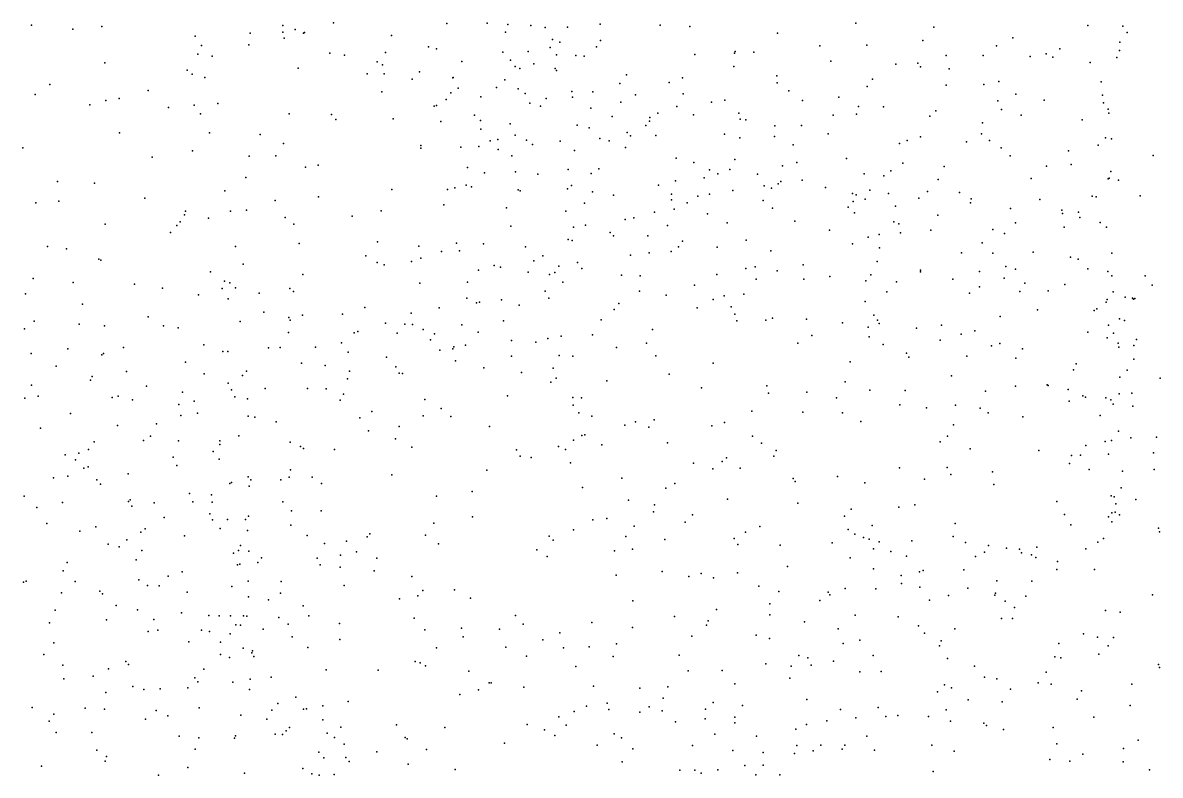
# Model space of a CAD drawing. Header units: metres. Extents: x -25 to 25, y -27.8 to 27.8.
# Drawn here: x -0.192 to 2.429, y 13.913 to 15.648 of the extents above; entities that cross this region are included whole.
import ezdxf

# ---------------------------------------------------------------- set-up
doc = ezdxf.new("R2010")
doc.units = ezdxf.units.M

msp = doc.modelspace()

# ---------------------------------------------------------------- linework, layer by layer
for p in [(0.5241, 15.6475, 2.8892), (0.8785, 15.6463, 20.4373), (1.7275, 15.6465, -24.6815), (-0.1711, 15.6422, -25.9678), (-0.0759, 15.6326, 8.6455), (-0.0097, 15.6386, 21.3181), (0.3325, 15.6231, 13.8176), (0.4074, 15.6411, 21.0286), (0.4077, 15.6255, 13.0077), (0.436, 15.6317, 3.9423), (0.455, 15.6236, 17.9646), (0.4579, 15.6248, 3.229), (0.7852, 15.6454, 4.1937), (0.9209, 15.6261, -8.463), (0.926, 15.6438, 4.2706), (0.9788, 15.641, 9.3172), (1.0119, 15.6364, 9.0327), (1.0637, 15.6371, 15.1593), (1.1388, 15.6439, 2.1174), (1.2767, 15.6419, 10.4954), (1.3455, 15.6392, 10.2543), (1.5476, 15.6237, 10.5835), (1.9074, 15.637, 9.601), (2.2625, 15.6413, 12.9697), (2.3429, 15.6399, -23.4227), (2.3526, 15.6252, 7.4037), (0.2056, 15.6162, 21.178), (0.22, 15.5951, -22.6339), (0.3291, 15.5969, 17.8511), (0.4109, 15.6117, 3.5307), (0.6578, 15.6183, 5.5758), (1.0286, 15.6088, 19.099), (1.0457, 15.6028, 14.8874), (1.1395, 15.6064, 4.5201), (1.645, 15.594, -9.359), (1.7535, 15.5961, 12.1512), (1.8823, 15.6065, 10.4791), (2.0523, 15.5941, -24.3156), (2.0898, 15.6125, 9.9404), (2.3364, 15.603, 13.1029), (0.2119, 15.5752, -8.3752), (0.2446, 15.5701, -22.3696), (0.5163, 15.5775, 3.3752), (0.5497, 15.573, 3.8115), (0.6443, 15.5786, 8.3855), (0.7435, 15.592, 12.5959), (0.7619, 15.5874, 14.1873), (0.9147, 15.5796, 8.5515), (0.9725, 15.5815, 18.8499), (1.0236, 15.5907, 15.5403), (1.0379, 15.5738, 4.1807), (1.0827, 15.5718, 8.9005), (1.1017, 15.5702, 19.8091), (1.1302, 15.592, -25.5271), (1.3569, 15.5741, 9.5884), (1.448, 15.5772, 11.9447), (1.4495, 15.5814, -9.0434), (1.4928, 15.5796, 10.1794), (1.9363, 15.5723, 12.4803), (2.0213, 15.5723, 12.6328), (2.1296, 15.5694, 12.8957), (2.1662, 15.5761, 1.7509), (2.182, 15.5685, 8.4269), (2.1981, 15.5874, 6.8627), (2.3292, 15.5676, 7.7116), (2.3354, 15.5837, -23.678), (-0.0023, 15.5549, -23.7615), (0.4428, 15.543, 13.8915), (0.6247, 15.5575, 3.0175), (0.6371, 15.5507, 16.5768), (0.8202, 15.5583, 18.2693), (0.9319, 15.5611, 16.1389), (0.9428, 15.5468, 20.2321), (0.9533, 15.5421, 4.0167), (0.9859, 15.5528, 2.324), (1.0349, 15.5421, 20.0139), (1.4464, 15.5468, 2.1296), (1.6704, 15.5587, 10.5076), (1.8202, 15.552, 12.309), (1.871, 15.5544, 9.2849), (1.8769, 15.5456, 9.0269), (2.2678, 15.5561, 8.2795), (0.1874, 15.5385, 16.8044), (0.1987, 15.5286, 13.3556), (0.2282, 15.5215, -21.7686), (0.6021, 15.5295, 3.4991), (0.6411, 15.5298, -25.6022), (0.7058, 15.5173, 3.7751), (0.7222, 15.5346, 18.0478), (0.7996, 15.5203, 6.0472), (0.7997, 15.5212, 2.6913), (0.9188, 15.5162, 2.483), (1.0385, 15.5375, 15.2787), (1.1998, 15.5278, 19.0901), (1.3287, 15.5204, 19.4031), (1.5457, 15.5248, 10.3178), (1.7665, 15.5178, 2.0285), (1.9426, 15.5413, 8.8137), (-0.129, 15.5053, -8.4872), (0.0977, 15.4911, 21.2394), (0.8113, 15.4968, 5.2898), (0.9003, 15.4981, 12.4839), (0.9498, 15.4952, 14.6158), (1.0734, 15.4894, 6.502), (1.1842, 15.5076, 9.303), (1.2978, 15.5096, 19.6341), (1.5463, 15.5092, 12.0985), (1.5733, 15.4907, -25.0698), (1.7541, 15.5002, 6.8866), (1.936, 15.5033, 10.356), (2.0224, 15.5049, 12.7879), (2.0576, 15.5117, 1.8568), (2.2927, 15.5113, -23.8881), (-0.1632, 15.4821, 17.6501), (0, 15.4684, 16.9538), (0.0308, 15.4726, 8.4349), (0.6361, 15.4884, 17.9172), (0.7836, 15.4706, 2.9165), (0.7949, 15.4856, 20.5425), (0.8636, 15.4768, 8.379), (0.966, 15.4842, 15.8251), (1.014, 15.4729, 4.9785), (1.0751, 15.4756, 8.6145), (1.1216, 15.4884, 18.626), (1.1863, 15.4645, 4.1349), (1.2203, 15.4811, 4.458), (1.33, 15.4838, 6.7451), (1.3953, 15.4643, 12.0801), (1.4257, 15.469, 19.2216), (1.6047, 15.4683, 9.7687), (1.6889, 15.4757, -24.83), (2.0549, 15.4675, 6.8708), (2.0963, 15.483, 10.172), (2.1621, 15.4691, 13.106), (2.2962, 15.4806, 7.3148), (2.2988, 15.463, 7.1459), (-0.0369, 15.4585, -21.6139), (0.1441, 15.4519, 17.6854), (0.2036, 15.4576, -25.8193), (0.2181, 15.4378, 8.3114), (0.2577, 15.461, -23.075), (0.4224, 15.4376, 17.7507), (0.7563, 15.4551, 5.5199), (0.7618, 15.4571, 3.1227), (0.9769, 15.4618, 6.3538), (1.0015, 15.4551, 3.864), (1.1176, 15.4503, 2.4086), (1.2715, 15.4394, 2.3382), (1.3156, 15.4542, 18.9243), (1.4583, 15.4388, 9.5118), (1.7292, 15.4369, 10.2026), (1.7339, 15.4546, 10.3613), (1.7914, 15.4536, 12.46), (1.9125, 15.4447, -9.5695), (2.0636, 15.4474, 9.6762), (2.3089, 15.4484, 1.8019), (2.3106, 15.439, 8.0093), (0.5199, 15.4358, 13.1464), (0.5298, 15.4247, 20.8691), (0.6618, 15.4259, 13.0018), (0.7717, 15.4195, 5.8236), (0.8495, 15.4344, -25.5736), (0.8629, 15.4223, 16.2368), (0.9316, 15.4148, 3.6069), (1.0854, 15.4115, 4.8556), (1.1663, 15.4311, 4.6515), (1.2438, 15.4106, 9.0042), (1.2523, 15.421, 4.2715), (1.2529, 15.4293, -8.6657), (1.3535, 15.4352, -25.3708), (1.4611, 15.4254, 19.6891), (1.4745, 15.424, 6.8211), (1.603, 15.4104, -9.0112), (1.6755, 15.4348, 9.9506), (1.8987, 15.4319, 2.0313), (2.02, 15.417, 9.4284), (2.1084, 15.4348, 9.8291), (2.2495, 15.4241, 13.257), (0.0313, 15.3939, -25.9363), (0.2384, 15.3934, -22.0762), (0.3551, 15.3898, 21.0163), (0.8641, 15.4021, 6.1369), (0.9427, 15.3881, 2.8964), (1.1136, 15.405, 20.0784), (1.2009, 15.3948, 6.6342), (1.2085, 15.3866, 3.9475), (1.2667, 15.3873, 19.9681), (1.4254, 15.3904, 19.8428), (1.5401, 15.3851, 12.2817), (1.5413, 15.4101, 19.4456), (1.6638, 15.3915, 2.2105), (1.8768, 15.3846, 6.8759), (2.0174, 15.3915, -24.4195), (-0.1916, 15.3589, 17.2246), (0.4091, 15.3689, 13.8929), (0.7252, 15.3581, -8.2993), (0.7256, 15.3643, 20.6386), (0.8176, 15.3607, 12.8619), (0.8594, 15.3623, 14.4683), (0.8857, 15.375, 20.4291), (0.9028, 15.3782, 3.2684), (0.9687, 15.3771, 15.632), (0.983, 15.3671, 15.0988), (1.0466, 15.3745, 2.7238), (1.1382, 15.3808, 18.3336), (1.1596, 15.3753, 2.5585), (1.1973, 15.3598, 8.6599), (1.4606, 15.3819, 2.341), (1.5833, 15.3662, 19.1787), (1.8283, 15.3692, -24.6395), (1.846, 15.3761, 12.643), (1.9827, 15.3727, 12.9678), (2.0357, 15.3761, 9.1942), (2.063, 15.3594, 9.0228), (2.2863, 15.3657, 7.6469), (2.3029, 15.3826, 7.812), (2.3167, 15.3798, 8.2013), (0.1064, 15.3374, -21.8929), (0.1993, 15.3525, 16.8476), (0.3299, 15.3398, 17.6582), (0.3917, 15.3404, 13.3259), (0.9041, 15.355, 5.2725), (0.9349, 15.3407, 14.7806), (1.0797, 15.3533, -8.4984), (1.3138, 15.3357, 9.1684), (1.449, 15.3322, 20.0086), (1.7063, 15.3343, 12.5313), (2.0836, 15.3411, 10.0882), (2.2179, 15.3519, 8.6495), (2.4129, 15.3412, -23.0029), (0.4601, 15.3145, 8.1794), (0.4892, 15.3193, -8.2786), (0.8329, 15.3137, 5.512), (1.0649, 15.3092, 12.5139), (1.1356, 15.3109, 20.2233), (1.3545, 15.3254, 18.5749), (1.3903, 15.3087, 2.4926), (1.4373, 15.3091, 9.3706), (1.559, 15.3178, 20.7911), (1.5921, 15.3252, 18.9494), (1.8082, 15.3064, 2.2275), (1.836, 15.3242, -9.2542), (1.9314, 15.3165, 2.1286), (2.1675, 15.3171, 2.0014), (2.2238, 15.3209, -24.156), (-0.1118, 15.2818, -23.798), (0.3223, 15.2911, -25.7558), (0.8724, 15.3018, 16.1403), (0.9435, 15.3041, 15.7838), (0.9951, 15.2982, 5.1428), (1.1181, 15.3004, 3.6013), (1.3123, 15.2833, 4.0021), (1.3782, 15.2897, 6.7646), (1.4101, 15.2993, 20.7319), (1.501, 15.2983, -25.1904), (1.555, 15.2818, 18.7537), (1.6043, 15.2844, 20.2036), (1.7473, 15.2994, 20.9056), (1.792, 15.2947, 20.4403), (1.9176, 15.2865, 20.6249), (2.1315, 15.2886, 13.2605), (2.3089, 15.288, 8.4048), (2.3113, 15.2891, 13.4133), (2.3157, 15.305, -9.7778), (2.3332, 15.2849, 1.9941), (-0.0264, 15.2777, 8.33), (0.2743, 15.26, 13.6761), (0.6587, 15.2629, 16.4459), (0.787, 15.2629, 16.2769), (0.8042, 15.2668, 8.2053), (0.8298, 15.273, 5.8337), (0.8423, 15.2691, 5.6699), (0.9498, 15.2625, 15.5068), (0.9544, 15.26, 12.706), (1.0632, 15.2649, 18.0473), (1.0725, 15.2727, 3.4024), (1.1213, 15.2576, 20.3915), (1.273, 15.2734, 20.4603), (1.4447, 15.2607, 21.3971), (1.5165, 15.2713, 21.5448), (1.5338, 15.266, 21.1907), (1.5488, 15.276, 6.8308), (1.6578, 15.2678, 21.6682), (1.72, 15.2538, 21.176), (1.7601, 15.2615, 9.8591), (1.8034, 15.254, 12.732), (1.8928, 15.2587, 20.9523), (1.9663, 15.2562, 13.0738), (-0.1614, 15.2328, 21.3631), (-0.1081, 15.2366, 17.1714), (0.0898, 15.2435, -23.5981), (0.3898, 15.2381, 16.7127), (0.4897, 15.2462, 17.6632), (0.7784, 15.2278, 12.9918), (1.1023, 15.2313, 3.1158), (1.1698, 15.2504, 8.5058), (1.3031, 15.2524, 4.2033), (1.3032, 15.2395, 3.8057), (1.3395, 15.2325, 8.9851), (1.3636, 15.2478, 21.7041), (1.3906, 15.2527, 12.4061), (1.5147, 15.2379, 18.5984), (1.7214, 15.2357, 19.0278), (1.7284, 15.2505, 19.2551), (1.7495, 15.2411, 21.5313), (1.873, 15.2429, 20.2935), (1.9921, 15.2328, 20.392), (1.9936, 15.2413, 20.8356), (2.152, 15.2402, 9.1326), (2.272, 15.2477, 7.4153), (2.2815, 15.246, 7.1844), (2.3829, 15.2483, -23.2998), (0.181, 15.2044, -22.7404), (0.1835, 15.2135, 17.6112), (0.2874, 15.213, -23.112), (0.3243, 15.2156, 13.4758), (0.5675, 15.2019, 8.1184), (0.6344, 15.2143, 13.166), (0.9233, 15.2207, 20.5309), (1.0595, 15.213, 4.9377), (1.264, 15.211, 21.3817), (1.3091, 15.2177, 21.0768), (1.386, 15.2073, 9.2467), (1.536, 15.2202, 21.8841), (1.7099, 15.2222, 9.6724), (1.7247, 15.209, 19.8894), (1.8191, 15.2244, 21.6864), (1.917, 15.2041, 21.0962), (2.0842, 15.2191, 20.6619), (2.2025, 15.2156, 9.4247), (2.2039, 15.208, 9.7448), (2.2411, 15.2112, 8.7738), (-0.0016, 15.1835, 17.5942), (0.1632, 15.1803, 8.189), (0.171, 15.1888, -22.2001), (0.2363, 15.1971, -23.4185), (0.4127, 15.1985, 20.9189), (0.4332, 15.1833, 14.0201), (0.9332, 15.179, 17.8382), (1.0774, 15.1764, 8.3413), (1.105, 15.1811, 4.7443), (1.1967, 15.1942, 12.5327), (1.216, 15.1979, 20.8547), (1.2939, 15.1805, 18.234), (1.4316, 15.1862, 2.677), (1.5875, 15.1899, 2.5665), (1.8151, 15.1886, 20.058), (1.8269, 15.1844, 10.0391), (2.096, 15.1864, 2.249), (2.2079, 15.1761, 8.9617), (2.2437, 15.1988, 6.8011), (2.291, 15.1873, 7.7287), (2.3057, 15.1761, 8.5358), (0.149, 15.1642, 21.1294), (1.1617, 15.1638, 21.729), (1.1695, 15.1565, 4.5984), (1.2489, 15.156, 2.9701), (1.6671, 15.1697, 18.6788), (1.7562, 15.1536, 18.8255), (1.7815, 15.1592, 6.8516), (1.8308, 15.1634, 12.8679), (1.9004, 15.1697, 21.2747), (2.0431, 15.1707, 10.0131), (2.0705, 15.1621, 20.9452), (-0.1344, 15.1315, 8.3175), (-0.0911, 15.1266, -26.0074), (0.2982, 15.1314, 16.7883), (0.445, 15.1388, 13.3767), (0.626, 15.1423, 14.2857), (0.7207, 15.1328, 14.4782), (0.8081, 15.1392, 16.1556), (0.8702, 15.1383, 14.8988), (0.9667, 15.1313, 6.2309), (1.0647, 15.1477, 21.516), (1.074, 15.1458, 17.9405), (1.3194, 15.1311, 21.9642), (1.3286, 15.1438, 8.7081), (1.4083, 15.13, 18.3415), (1.4754, 15.1466, 12.576), (1.7202, 15.1376, 21.982), (1.7822, 15.1286, -24.8388), (2.0186, 15.1402, 13.2445), (-0.0166, 15.1024, 21.2431), (-0.0114, 15.1006, -22.0274), (0.599, 15.1104, 16.4678), (0.7042, 15.0969, 8.1083), (0.7256, 15.1048, 16.2939), (0.7733, 15.1202, 17.7005), (0.8144, 15.1216, 20.6599), (0.986, 15.0987, 21.2509), (1.0066, 15.1101, 20.6911), (1.2085, 15.112, 6.6023), (1.2518, 15.1172, 3.2876), (1.3025, 15.1206, 3.4886), (1.5322, 15.122, 22.0422), (1.7771, 15.0973, -8.8133), (1.9709, 15.1171, 21.5319), (2.0435, 15.1165, 2.4263), (2.1366, 15.1191, 20.2615), (2.2225, 15.1072, 20.7663), (2.2398, 15.1028, 9.1415), (2.3175, 15.1165, 13.5059), (0.2411, 15.0734, -22.897), (0.3159, 15.0913, 17.5899), (0.6253, 15.0946, -25.5818), (0.6412, 15.0893, 20.7709), (0.8587, 15.0769, 15.1016), (0.8948, 15.088, 15.7213), (0.9088, 15.0843, 5.8934), (0.9725, 15.0729, 12.805), (1.0347, 15.0719, 5.1689), (1.0435, 15.0865, 21.077), (1.0864, 15.0951, -8.4609), (1.0963, 15.0808, -25.4245), (1.4746, 15.0809, 3.9408), (1.4961, 15.0851, 9.3265), (1.5467, 15.0758, 18.4395), (1.6067, 15.0895, -8.6852), (1.8769, 15.0734, 19.2441), (1.877, 15.077, 19.7438), (2.0125, 15.0742, 21.724), (2.0734, 15.086, 6.8003), (2.096, 15.0796, -24.5242), (2.2623, 15.0803, 2.3689), (2.3082, 15.0742, 7.1815), (-0.1673, 15.0584, 17.6036), (-0.0751, 15.049, 17.1618), (0.066, 15.0448, 17.03), (0.273, 15.0517, 21.0175), (0.2858, 15.0481, -8.3259), (0.4536, 15.0675, 8.0776), (0.7234, 15.0469, 14.6438), (0.8328, 15.0494, 21.4296), (1.0221, 15.0673, 20.8771), (1.0526, 15.0497, 21.9308), (1.1879, 15.0655, 8.4266), (1.2311, 15.064, 18.0447), (1.4074, 15.0671, 2.9428), (1.4983, 15.0567, 3.6863), (1.6082, 15.0565, 9.4836), (1.6676, 15.063, 12.7746), (1.7506, 15.0529, 2.7252), (1.762, 15.0666, 9.7192), (1.8212, 15.0506, 9.8802), (1.951, 15.0564, 21.8898), (2.0695, 15.0588, 9.9053), (2.1173, 15.0475, 13.3734), (2.2097, 15.0443, -24.3332), (2.3173, 15.0643, 6.7751), (2.3942, 15.0639, -9.4209), (-0.1854, 15.0227, 21.3386), (0.1303, 15.0355, 22.5883), (0.2132, 15.0206, 16.883), (0.2679, 15.0347, 22.3819), (0.2988, 15.0366, 13.6221), (0.3529, 15.0239, 14.0461), (0.4237, 15.0348, 22.3835), (0.4324, 15.0282, 22.7054), (1.0119, 15.0287, 5.4354), (1.2293, 15.0287, 4.4277), (1.2907, 15.0196, 12.6821), (1.3562, 15.0428, 22.1125), (1.4247, 15.0184, 3.1066), (1.4694, 15.022, 3.518), (1.799, 15.027, 18.7128), (1.9896, 15.0245, 2.6858), (2.0131, 15.0385, 19.9184), (2.1058, 15.0279, 2.5766), (2.1706, 15.0298, 20.0902), (2.3206, 15.0271, 7.8064), (2.4108, 15.0423, -23.2447), (-0.0539, 14.9985, 8.2173), (0.2815, 15.0113, 22.7971), (0.5964, 14.991, 17.6244), (0.8316, 15.013, 15.2835), (0.8535, 15.0022, 21.1528), (0.8605, 15.0038, 15.5828), (0.9113, 15.0089, -8.3568), (0.9522, 14.9962, 6.0259), (1.0205, 15.0128, 17.806), (1.182, 15.0003, 22.0802), (1.3994, 15.0096, 18.231), (1.4404, 14.993, 4.1428), (1.7492, 15.0048, 6.8092), (2.3049, 15.0036, 7.6488), (2.3072, 15.0099, 20.8553), (2.3482, 15.0147, 7.9741), (2.3654, 15.0129, 6.9956), (2.3672, 15.0104, 20.3997), (2.3707, 15.0123, 8.1578), (0.0975, 14.9695, 22.7958), (0.3635, 14.9807, 13.4836), (0.4215, 14.968, 20.9077), (0.4527, 14.9739, 16.6156), (0.5453, 14.9759, 22.8), (0.7036, 14.978, 21.5304), (0.7681, 14.9907, 13.0495), (1.1712, 14.9864, 17.9249), (1.3622, 14.9904, 8.717), (1.449, 14.9759, 9.1754), (1.5359, 14.9669, 22.208), (1.7691, 14.9739, 2.9925), (2.0607, 14.9705, 2.8226), (2.1466, 14.9855, 9.7826), (2.2767, 14.9843, 8.899), (2.283, 14.9878, 9.2385), (2.3354, 14.9648, -9.008), (-0.1879, 14.9419, 5.85), (-0.1655, 14.9596, 6.0599), (-0.0617, 14.9526, 21.2374), (-0.0036, 14.9486, 22.6463), (0.133, 14.9491, 17.5826), (0.1664, 14.9444, 8.0987), (0.309, 14.9591, -25.7661), (0.4249, 14.9622, 14.1956), (0.6439, 14.955, 22.3193), (0.6891, 14.9531, 16.2786), (0.706, 14.9518, 14.8174), (0.7308, 14.9407, 22.5595), (0.8201, 14.951, 15.9201), (0.9164, 14.9601, -25.4852), (1.141, 14.9626, 6.489), (1.2597, 14.9402, -8.473), (1.4533, 14.9607, 6.7208), (1.5207, 14.9618, 12.7668), (1.6142, 14.964, 3.3351), (1.6972, 14.9558, 3.6196), (1.7559, 14.9459, 3.4071), (1.7776, 14.9623, 22.1564), (1.7818, 14.9545, 3.1449), (1.8677, 14.9434, 13.0879), (1.925, 14.9506, 3.0599), (2.3099, 14.9507, 8.68), (2.3471, 14.9615, 2.6184), (0.421, 14.9333, 22.161), (0.5721, 14.9325, 8.0406), (0.5804, 14.9357, 20.8254), (0.6714, 14.9324, 21.674), (0.7481, 14.917, 16.0898), (0.7568, 14.9304, 15.177), (0.858, 14.9347, 21.9677), (0.9342, 14.9152, 8.173), (1.0185, 14.9194, 5.6139), (1.0491, 14.9252, 5.0966), (1.1208, 14.9285, 4.546), (1.6266, 14.927, 3.9459), (1.7583, 14.9239, 12.9477), (1.9218, 14.9159, 3.3438), (1.9707, 14.9296, 19.3449), (2.0021, 14.9372, -8.8424), (2.262, 14.9345, 2.7897), (2.3067, 14.921, -24.1019), (2.3218, 14.9317, 9.4558), (2.3748, 14.9173, -23.7629), (-0.0874, 14.8961, 3.6789), (0.0406, 14.8987, -23.5659), (0.2259, 14.9051, -22.7564), (0.2691, 14.8901, 13.8094), (0.281, 14.8896, 22.996), (0.3748, 14.8985, 17.5797), (0.4015, 14.8989, 8.0374), (0.4829, 14.8995, 22.9464), (0.5428, 14.9101, 14.5), (0.5581, 14.8884, 22.0502), (0.7694, 14.8931, 20.901), (0.7996, 14.8959, 15.4608), (0.8016, 14.9008, 22.3998), (0.8286, 14.904, 22.128), (0.9902, 14.9111, 5.8414), (1.1765, 14.8988, 12.78), (1.2459, 14.9092, 22.2211), (1.5944, 14.9091, 6.7552), (1.7908, 14.9062, 18.5939), (2.0405, 14.9027, 6.7252), (2.0596, 14.908, -24.7645), (2.1122, 14.8959, 19.8464), (2.332, 14.9093, 7.3053), (2.334, 14.9001, 20.9677), (2.3687, 14.9033, 13.5921), (-0.172, 14.8854, 5.5832), (-0.0092, 14.8819, -22.1654), (-0.0054, 14.8851, 22.2583), (0.1833, 14.8653, 22.0924), (0.451, 14.8627, 13.3813), (0.6464, 14.8769, 21.9092), (0.8052, 14.8684, 15.698), (0.9346, 14.8794, 22.2395), (1.0445, 14.8805, 4.9217), (1.0758, 14.879, 8.2768), (1.2672, 14.8799, 4.3303), (1.3994, 14.8629, 18.1549), (1.7148, 14.8656, 3.8187), (1.8442, 14.8858, -8.6922), (1.8502, 14.8768, 3.5321), (1.9835, 14.8792, 13.2608), (2.0964, 14.8743, 13.3848), (2.2356, 14.861, 21.2136), (2.3682, 14.8724, 8.0356), (-0.1143, 14.856, 3.9741), (0.0478, 14.8434, 3.7733), (0.2265, 14.838, -8.354), (0.3145, 14.8345, 14.1235), (0.3236, 14.8443, 22.031), (0.5048, 14.8572, 16.5067), (0.561, 14.8443, 14.671), (0.6681, 14.8541, 15.0455), (0.6757, 14.84, 21.1216), (0.6837, 14.8394, 17.6339), (0.8704, 14.8521, 12.9424), (0.9573, 14.8411, 22.4275), (1.0307, 14.8517, 6.1946), (1.2975, 14.8372, 8.4875), (2.2292, 14.8475, 3.1452), (2.353, 14.8469, 7.4683), (-0.1718, 14.8124, 17.6617), (-0.0353, 14.824, 5.724), (-0.0313, 14.8323, 6.2127), (0.0937, 14.8096, 3.4537), (0.2813, 14.8169, 21.0262), (0.5568, 14.8271, 21.733), (1.0249, 14.8188, 12.8712), (1.0371, 14.8282, 17.7643), (1.1539, 14.822, 6.4101), (1.5228, 14.8109, 22.3), (1.7035, 14.8201, 9.5011), (1.9485, 14.8334, 18.8606), (2.0957, 14.81, 3.3875), (2.1687, 14.813, -8.6988), (2.1707, 14.8111, 9.6519), (2.3358, 14.8303, 3.0322), (2.4292, 14.8287, 20.8683), (-0.1865, 14.7819, 5.331), (-0.1557, 14.7867, 22.868), (0.0141, 14.7839, 8.1022), (0.0285, 14.7869, 17.6418), (0.1766, 14.796, 3.6606), (0.2893, 14.8014, 13.652), (0.2974, 14.7853, 8.0252), (0.367, 14.8043, 16.6717), (0.4641, 14.8043, -8.181), (0.5071, 14.8035, 17.6037), (0.5477, 14.7917, 21.3265), (0.9251, 14.7876, 22.682), (1.0756, 14.7839, 5.2), (1.0957, 14.783, 5.4008), (1.3724, 14.806, 6.5987), (1.5266, 14.7935, 6.6576), (1.6149, 14.7958, 4.04), (1.6836, 14.7829, -8.54), (1.7599, 14.8007, 6.7019), (1.8418, 14.7998, 9.6894), (2.0264, 14.7985, 9.752), (2.2173, 14.8023, 21.4569), (2.2505, 14.7875, 6.5168), (2.2573, 14.7842, -24.5227), (2.3042, 14.7828, 8.9591), (2.3344, 14.7923, 8.6215), (2.3636, 14.794, 7.8254), (0.0611, 14.7784, -25.8839), (0.168, 14.7678, 16.8932), (0.2037, 14.7751, 17.6236), (0.3259, 14.7805, -22.9257), (0.5399, 14.7773, 8.0127), (0.7348, 14.779, -25.6006), (0.7727, 14.7584, 22.9233), (1.0768, 14.7661, 22.5105), (1.8293, 14.7668, 13.0456), (1.891, 14.76, 18.6719), (1.9576, 14.766, -24.9976), (2.0142, 14.759, 19.2681), (2.2191, 14.7753, 21.6195), (2.3157, 14.7786, 9.178), (2.3208, 14.7682, -24.3204), (2.3664, 14.7636, 8.31), (-0.0814, 14.7469, 6.6328), (0.1725, 14.7421, 21.9593), (0.2112, 14.7473, 3.8245), (0.3281, 14.7409, 21.8962), (0.3428, 14.7384, 13.4991), (0.5848, 14.737, 13.1941), (0.6124, 14.7517, 23.052), (0.7312, 14.7415, 15.9194), (0.795, 14.7396, -8.0396), (1.0895, 14.7487, 5.6058), (1.1192, 14.7404, -8.1991), (1.2628, 14.7326, 6.4725), (1.4885, 14.7524, 9.0394), (1.6056, 14.7501, 9.3168), (1.6974, 14.7484, 22.3061), (2.0324, 14.7485, 19.4248), (2.1124, 14.7393, 21.9919), (2.2911, 14.7421, 3.2926), (-0.1508, 14.713, 4.3317), (0.0264, 14.7191, -22.3285), (0.1166, 14.7233, 3.3074), (0.3925, 14.7274, -25.7771), (0.6052, 14.7067, 15.1843), (0.676, 14.7166, 15.3523), (0.8839, 14.7166, 17.6786), (1.1959, 14.7199, 4.4062), (1.2205, 14.7279, -25.3349), (1.2506, 14.715, 22.4538), (1.3959, 14.7186, 12.8741), (1.4253, 14.7263, 4.1892), (1.7395, 14.7281, 18.4605), (1.9532, 14.7211, 6.6278), (2.3327, 14.7059, 19.9282), (-0.0269, 14.6819, 22.0193), (0.0863, 14.6844, 5.5366), (0.1029, 14.695, 6.0328), (0.1675, 14.6841, 23.1821), (0.2624, 14.6838, 13.9885), (0.3065, 14.6956, 3.7139), (0.4246, 14.681, 21.6919), (0.6671, 14.6885, 16.0883), (1.0773, 14.6854, 5.9959), (1.0968, 14.6965, 6.1571), (1.1034, 14.6977, 4.5715), (1.2936, 14.6793, 8.3754), (1.4895, 14.6944, 8.868), (1.5103, 14.6785, -25.2417), (1.9225, 14.6815, 13.1718), (1.9394, 14.695, 3.6341), (2.3026, 14.6826, 21.3248), (2.3172, 14.6844, 8.8094), (2.3612, 14.6907, 8.0677), (2.4204, 14.692, 13.6771), (-0.0935, 14.6513, 8.0983), (-0.0627, 14.6558, 17.0732), (-0.04, 14.6639, 5.2967), (0.247, 14.6595, 16.754), (0.2628, 14.6751, 13.7439), (0.4485, 14.6705, 16.4798), (0.4553, 14.6659, 14.8302), (0.5269, 14.6642, -7.9819), (0.7052, 14.6695, 15.7817), (0.9461, 14.663, 22.8456), (1.043, 14.6706, 8.1789), (1.0591, 14.6637, 22.7006), (1.1429, 14.6749, 17.847), (1.5439, 14.6619, 12.9393), (1.9913, 14.6657, 18.9505), (2.1495, 14.6618, -8.5462), (2.2246, 14.6504, 19.7873), (2.2458, 14.6512, 9.5224), (2.2581, 14.673, 13.5585), (2.31, 14.6534, -24.7444), (2.4138, 14.6565, 21.0692), (-0.07, 14.6399, 17.7369), (0.1552, 14.6462, 5.7209), (0.1637, 14.6267, -22.7185), (0.2606, 14.6419, 3.3165), (0.9541, 14.6488, 12.9187), (0.9796, 14.6452, -7.9508), (1.0702, 14.6331, 4.7844), (1.3536, 14.6323, -8.2333), (1.4201, 14.6363, 6.5124), (1.43, 14.645, 8.5483), (1.5388, 14.6489, -8.3965), (2.2199, 14.6318, 6.3947), (-0.1206, 14.5985, -25.9472), (-0.0881, 14.6025, -23.5409), (-0.0509, 14.6207, 23.173), (-0.0408, 14.6239, 21.149), (0.0509, 14.6075, 6.5222), (0.3277, 14.6007, 14.407), (0.4221, 14.6003, 17.6485), (0.4254, 14.6173, 21.4074), (0.4749, 14.6001, 15.0598), (0.6588, 14.6054, 7.9999), (0.8775, 14.6166, 8.06), (1.1889, 14.5982, 5.5136), (1.3981, 14.619, 22.4863), (1.4612, 14.6212, 18.2042), (1.6858, 14.6016, 4.0122), (1.8283, 14.6216, 18.5898), (1.9386, 14.6224, 18.7981), (1.9465, 14.6062, 9.4906), (2.0429, 14.6122, 13.3194), (2.2657, 14.6178, 21.6969), (2.342, 14.614, 8.3415), (2.4148, 14.6181, 7.5148), (-0.0208, 14.5937, 6.6833), (-0.0125, 14.5839, -8.4457), (0.2853, 14.5858, 4.0818), (0.2897, 14.5875, 14.1872), (0.3297, 14.5796, 16.5755), (0.3337, 14.5937, -23.137), (0.4029, 14.5939, 3.4823), (0.4967, 14.5855, 7.9809), (1.098, 14.5766, 4.9851), (1.2899, 14.5751, 6.3161), (1.3109, 14.5859, 12.9272), (1.5832, 14.5974, 18.3282), (1.5878, 14.5902, 8.9718), (1.7486, 14.587, 6.5324), (1.8858, 14.5959, 22.2719), (2.0455, 14.5836, 19.3106), (2.3394, 14.5759, 7.9653), (-0.1884, 14.5561, -22.1461), (0.0562, 14.5477, 5.263), (0.1925, 14.5628, 4.2253), (0.2431, 14.5597, 3.1462), (0.7619, 14.5564, -25.6704), (0.844, 14.5671, 23.0426), (1.2044, 14.5473, 5.7075), (1.4319, 14.5495, 8.3836), (2.3159, 14.5572, 8.8993), (2.3233, 14.5551, 6.2268), (2.3732, 14.5486, 3.2801), (-0.1592, 14.5299, 2.8935), (-0.0999, 14.5421, 5.0624), (0.0523, 14.5438, 4.4145), (0.0594, 14.5332, 8.0053), (0.1108, 14.5408, -23.397), (0.2005, 14.5431, 5.5033), (0.2448, 14.5425, 5.9522), (0.4079, 14.5436, 23.2734), (0.4275, 14.5223, 16.3818), (0.4963, 14.5223, 15.2392), (1.2614, 14.5204, 6.1711), (1.2638, 14.536, 8.2476), (1.5939, 14.5406, 22.4692), (1.7174, 14.5264, 9.1249), (1.8271, 14.531, -25.3186), (1.8636, 14.5367, 13.0855), (2.1911, 14.544, 3.3945), (2.3271, 14.5383, 21.5745), (-0.1361, 14.4933, 17.8821), (0.1343, 14.5069, 2.9732), (0.2398, 14.5159, 21.7306), (0.2455, 14.5019, 6.164), (0.2803, 14.5027, 17.7031), (0.3214, 14.5029, 13.5371), (0.3283, 14.5105, -25.8485), (0.7556, 14.4944, 23.1649), (0.8447, 14.5091, 12.9598), (1.1219, 14.5015, 8.1418), (1.1545, 14.5046, 4.573), (1.3345, 14.4964, -25.4115), (1.3513, 14.5137, 4.3009), (1.7018, 14.5106, 18.4518), (1.9566, 14.4933, 6.4037), (2.2087, 14.5139, 19.672), (2.3103, 14.5091, 13.6392), (2.3175, 14.5178, 8.526), (2.3177, 14.4974, 19.8453), (2.3251, 14.5191, 8.1403), (2.335, 14.5134, 9.1781), (-0.0602, 14.4754, 6.8109), (-0.0235, 14.4857, 16.9382), (0.0806, 14.4733, 16.8083), (0.0903, 14.4808, 21.7873), (0.263, 14.4816, 13.8032), (0.3263, 14.477, 14.838), (0.4263, 14.4894, 4.0912), (0.6082, 14.4697, 13.0732), (1.0777, 14.4791, -7.7916), (1.2173, 14.4875, 17.9686), (1.4739, 14.4735, 18.2601), (1.5064, 14.4862, 4.1943), (1.7098, 14.4798, 8.9089), (1.7255, 14.4687, 6.4136), (1.7654, 14.4891, 3.9161), (2.2229, 14.4906, 21.9287), (2.425, 14.4825, 6.1166), (2.4272, 14.474, 21.2097), (0.0055, 14.4455, 23.3343), (0.0484, 14.4556, -8.2894), (0.181, 14.4646, -23.2017), (0.31, 14.4429, 21.5929), (0.4639, 14.4659, 3.2516), (0.504, 14.4475, 16.0421), (0.554, 14.4524, 23.2852), (0.602, 14.4626, 3.7446), (0.7366, 14.4661, 17.7082), (0.7662, 14.4468, 7.9815), (1.0215, 14.4642, 22.9732), (1.0306, 14.4547, -25.6054), (1.1978, 14.4635, 12.9582), (1.2878, 14.4567, 5.9947), (1.4473, 14.4588, -8.0809), (1.4562, 14.445, 6.297), (1.5538, 14.4435, 13.0162), (1.6735, 14.449, 4.0444), (1.7454, 14.461, 8.558), (1.7585, 14.4569, 8.7201), (1.7816, 14.4514, -8.364), (1.8572, 14.4534, 3.785), (1.9523, 14.4634, 18.8734), (1.9808, 14.4496, 7.5822), (2.0334, 14.4429, 7.4051), (2.2851, 14.4507, 8.3238), (2.2984, 14.4591, 7.5123), (0.0304, 14.4392, 5.1228), (0.0824, 14.4312, 4.5411), (0.2943, 14.4247, 14.24), (0.3057, 14.4308, 5.6097), (0.3296, 14.4295, 2.9848), (0.3582, 14.4146, 15.0974), (0.5407, 14.4204, 15.6794), (0.5771, 14.4279, 3.3969), (0.9927, 14.4324, 17.8238), (1.0165, 14.4173, 8.0292), (1.1719, 14.4306, 4.99), (1.2129, 14.4345, 5.1458), (1.7682, 14.435, 18.5853), (1.8086, 14.4285, 22.3921), (1.8442, 14.418, 7.4404), (2.0038, 14.4176, 9.2993), (2.0244, 14.4273, 19.1517), (2.0751, 14.4366, -8.3344), (2.1049, 14.4341, 3.4672), (2.1096, 14.426, 22.1199), (2.1323, 14.4213, 19.4577), (2.1425, 14.4152, 6.2096), (2.145, 14.4385, 7.8287), (2.2578, 14.4346, 8.6818), (-0.0891, 14.4038, -22.3127), (0.07, 14.4095, -23.0265), (0.3034, 14.3981, 14.6639), (0.3085, 14.3995, 7.94), (0.3497, 14.4033, 5.8425), (0.4864, 14.4133, 7.9453), (0.4936, 14.3984, 13.2146), (0.5399, 14.3929, 4.2051), (0.6243, 14.4132, 4.0689), (1.5704, 14.394, 8.1818), (1.7148, 14.4141, 8.3163), (1.7685, 14.3889, 7.6133), (2.1927, 14.4057, 8.4773), (-0.0983, 14.3845, -23.419), (0.0755, 14.3633, 21.1098), (0.1433, 14.3717, 7.9586), (0.1758, 14.3823, 16.5694), (0.6179, 14.3846, -25.8123), (0.7048, 14.3713, -7.676), (1.1754, 14.3743, 4.7502), (1.2817, 14.3826, 5.3186), (1.3427, 14.3709, 8.1062), (1.3715, 14.3784, 13.0135), (1.3996, 14.3681, -25.5871), (1.455, 14.3794, 22.6461), (1.8319, 14.3733, 7.2813), (1.8746, 14.3823, 7.8655), (1.8829, 14.3849, 9.0076), (1.9766, 14.3865, 8.5482), (2.1909, 14.3871, 13.5635), (2.2774, 14.3876, 9.098), (-0.1899, 14.3579, 23.3693), (-0.1834, 14.3607, 8.0588), (-0.0705, 14.3597, -22.5612), (-0.0138, 14.3372, 7.9845), (0.0956, 14.3508, 2.7583), (0.1227, 14.35, -8.1013), (0.2901, 14.3478, 17.8193), (0.328, 14.3606, 21.2809), (0.4041, 14.36, -7.8118), (0.5488, 14.3508, 17.7688), (0.7304, 14.3389, 3.4848), (0.8032, 14.3408, 4.0325), (1.504, 14.3488, 6.1168), (1.5505, 14.3366, 4.2041), (1.703, 14.3437, 8.0244), (1.7741, 14.3425, 13.0534), (1.8332, 14.3551, 18.7232), (1.8756, 14.3466, 8.0814), (1.986, 14.344, 8.2682), (2.0526, 14.3615, 7.2039), (2.1333, 14.3604, 8.2035), (-0.102, 14.3339, 6.9317), (-0.0078, 14.3316, 17.9593), (0.1874, 14.3354, 6.5847), (0.3282, 14.3241, 15.2346), (0.3745, 14.3173, -25.9307), (0.4022, 14.3328, 15.4364), (0.6766, 14.3199, 4.2701), (0.7187, 14.3269, 23.267), (0.8401, 14.3212, 3.6937), (1.2143, 14.3149, 8.0241), (1.6449, 14.3158, 7.7197), (1.664, 14.3352, 6.2317), (1.6681, 14.3287, 7.4505), (1.8976, 14.3164, 3.7109), (1.941, 14.3273, 13.1802), (2.0483, 14.3285, 13.3389), (2.0497, 14.3326, 8.8451), (2.072, 14.314, -25.5575), (2.1195, 14.326, 9.0887), (2.4114, 14.329, 21.5156), (-0.1169, 14.2936, 16.8947), (0.0237, 14.3045, 6.8254), (0.073, 14.294, 4.9995), (0.1744, 14.2877, 21.5924), (0.4546, 14.3037, 13.3778), (1.4071, 14.2951, -7.6836), (1.5297, 14.3082, 18.3995), (2.0936, 14.3001, 6.1053), (2.303, 14.2932, 7.174), (2.3371, 14.2887, -25.4172), (-0.1298, 14.2645, -22.815), (0.001, 14.2717, 16.6975), (0.1103, 14.2723, -26.0595), (0.2371, 14.2812, 16.3253), (0.261, 14.2805, 21.3981), (0.2873, 14.2805, 4.5489), (0.2994, 14.2597, 13.8899), (0.31, 14.2589, 14.4681), (0.3172, 14.2802, 16.1184), (0.3249, 14.2796, 2.7776), (0.3981, 14.2766, 23.3997), (0.4202, 14.2615, 6.1181), (0.4673, 14.2807, 4.4593), (0.5384, 14.2628, 2.9278), (0.7101, 14.2753, 3.2341), (0.9436, 14.2816, 3.8227), (0.9613, 14.2614, 23.1466), (1.1192, 14.265, 12.9803), (1.3098, 14.2788, 5.2023), (1.3835, 14.2591, 7.9617), (1.3878, 14.2694, 5.3994), (1.5296, 14.283, 5.8506), (1.6094, 14.267, 22.6097), (1.7261, 14.2818, 6.0883), (1.8252, 14.278, -25.6953), (1.8725, 14.2578, -8.0843), (2.0636, 14.2745, 3.4959), (2.089, 14.2745, 13.4864), (0.0972, 14.2448, 16.483), (0.12, 14.2475, 4.7878), (0.2203, 14.2476, 5.215), (0.2385, 14.2447, 17.9217), (0.286, 14.2394, 14.7014), (0.3621, 14.2499, 15.8746), (0.4295, 14.2324, 5.6763), (0.7351, 14.2486, 12.9178), (0.8192, 14.252, 3.3894), (0.8232, 14.2325, 4.4702), (0.907, 14.2495, 12.9197), (1.046, 14.2416, 3.9846), (1.2136, 14.2537, 22.95), (1.3502, 14.2339, 22.8366), (1.498, 14.236, 7.5699), (1.6875, 14.2506, -7.83), (1.8861, 14.2405, 18.8929), (1.9561, 14.2509, 22.3257), (2.252, 14.2393, 6.0294), (2.2844, 14.2312, -7.9137), (-0.1201, 14.2183, 8.006), (0.191, 14.221, 6.715), (0.2643, 14.2202, 14.9928), (0.3163, 14.2059, 14.0423), (0.4655, 14.2072, 5.8539), (0.539, 14.2261, 7.8768), (0.7619, 14.2067, 7.8805), (0.9216, 14.2086, 7.8962), (1.0063, 14.2251, 4.3744), (1.0542, 14.2065, 3.6888), (1.1135, 14.2092, 4.2205), (1.1763, 14.2162, 18.1385), (1.5289, 14.2282, 7.3547), (1.699, 14.2169, 18.642), (1.7367, 14.2248, 7.0843), (1.9203, 14.2116, 7.0008), (1.9244, 14.2226, 6.0854), (2.1956, 14.2165, 13.7609), (2.3094, 14.2111, 19.8595), (2.3217, 14.2308, 21.817), (-0.1429, 14.1917, 21.0325), (0.2638, 14.1918, 4.7236), (0.2846, 14.1846, 15.6268), (0.3363, 14.1952, 14.3067), (0.3375, 14.2002, 5.3949), (0.3405, 14.1869, 7.8811), (0.9693, 14.1878, 3.4532), (1.169, 14.1867, 4.0648), (1.3209, 14.1897, 4.9387), (1.5964, 14.1889, 13.0642), (1.6171, 14.1835, -7.4537), (1.7676, 14.1893, 3.9395), (1.9387, 14.1824, 13.4211), (2.1864, 14.186, 19.5679), (2.2001, 14.1835, 6.9908), (2.2878, 14.192, 3.2805), (-0.099, 14.1669, -8.5279), (0.0063, 14.1583, 2.5978), (0.0456, 14.1754, 21.5875), (0.0519, 14.1686, 21.1821), (0.2257, 14.1575, 5.0711), (0.5071, 14.1557, 4.6748), (0.6274, 14.1554, 2.8518), (0.7125, 14.1755, 23.3337), (0.7243, 14.1719, 4.6121), (0.7366, 14.1653, 17.9519), (0.836, 14.153, -25.9413), (1.083, 14.1635, 4.5316), (1.3414, 14.1539, 7.7445), (1.4199, 14.1544, 13.0533), (1.5201, 14.1702, 22.7305), (1.5791, 14.1644, 5.6639), (1.6252, 14.167, 4.1898), (1.6766, 14.176, 5.8729), (2.001, 14.1645, -7.7269), (2.4255, 14.1682, 5.99), (2.4277, 14.1611, 7.0794), (-0.0972, 14.1353, 18.1689), (-0.0292, 14.1415, 16.5205), (0.2047, 14.1377, 15.3518), (0.2118, 14.1282, 15.1555), (0.2927, 14.1273, 18.0177), (0.3323, 14.1343, 6.5935), (0.381, 14.1391, 2.662), (0.8875, 14.1262, 23.2384), (1.5759, 14.1371, 18.5686), (1.7374, 14.1515, -25.8828), (1.7861, 14.1519, 13.0935), (2.024, 14.1391, 3.5595), (2.0528, 14.1355, 6.8921), (2.1478, 14.1264, -25.7273), (2.1662, 14.1505, 3.3898), (-0.0002, 14.1035, -26.3412), (0.062, 14.118, 7.9503), (0.0876, 14.111, 16.1674), (0.1253, 14.112, 23.5357), (0.1887, 14.1146, -7.9429), (0.3311, 14.1111, 14.6032), (0.8584, 14.1103, -7.4248), (0.8833, 14.1259, 4.6514), (0.9629, 14.116, 18.0726), (1.1232, 14.1182, 3.5641), (1.2302, 14.114, 4.6081), (1.2946, 14.117, 18.3293), (1.4487, 14.1235, 7.2001), (1.9158, 14.1055, 22.4057), (1.9324, 14.1218, 3.6828), (1.9486, 14.1146, 5.9665), (2.0838, 14.1116, 22.2117), (2.1777, 14.1227, 13.8934), (2.2476, 14.1073, 21.9665), (2.3636, 14.1234, -7.6204), (0.3959, 14.0786, 14.212), (0.4376, 14.0929, 13.6058), (0.5585, 14.0829, 13.0174), (0.8155, 14.0993, 3.0436), (1.1551, 14.0795, 12.9853), (1.2839, 14.0907, 3.8611), (1.3993, 14.0805, 4.8073), (1.4664, 14.0739, 5.2115), (1.6146, 14.0879, 6.9378), (1.987, 14.0867, 13.7989), (2.0652, 14.0825, 19.3002), (2.2374, 14.0886, 5.982), (2.3597, 14.0738, 14.1089), (-0.1702, 14.069, 16.7282), (-0.1198, 14.0538, 7.1138), (-0.0476, 14.0681, 16.3538), (-0.0031, 14.0656, 21.3836), (0.116, 14.0621, 18.125), (0.1424, 14.0503, 15.5021), (0.2152, 14.0684, 14.9884), (0.3108, 14.0519, 4.9404), (0.382, 14.0635, 13.8876), (0.4553, 14.0651, -26.1384), (0.4623, 14.0659, 18.0425), (0.5001, 14.0734, 5.6879), (1.0439, 14.0479, 3.3163), (1.0792, 14.0601, -26.0228), (1.1075, 14.0721, -7.3013), (1.1586, 14.0649, 7.7571), (1.2299, 14.0588, 23.0258), (1.2514, 14.0705, 3.6861), (1.2814, 14.0614, 7.3921), (1.3813, 14.0657, 4.3852), (1.6922, 14.0644, 22.6329), (1.779, 14.069, 6.7914), (1.7973, 14.0484, 13.5635), (1.8246, 14.0505, 6.6171), (1.8952, 14.0486, 6.3335), (1.936, 14.0636, -25.9098), (-0.1309, 14.0377, 21.6128), (0.091, 14.0427, 15.811), (0.3704, 14.0427, 23.5234), (0.4229, 14.0233, 5.3681), (0.4995, 14.0412, 6.3383), (0.5413, 14.0239, 5.985), (0.6695, 14.0296, -7.4863), (0.7809, 14.0235, 2.8898), (0.9709, 14.03, 7.7737), (1.0607, 14.0288, 23.1529), (1.3121, 14.0363, 7.195), (1.3804, 14.0433, 4.1068), (1.4489, 14.0468, 6.9743), (1.4489, 14.0337, 4.9971), (1.614, 14.0299, 18.6956), (1.6611, 14.0385, 6.5809), (1.728, 14.0457, 6.2687), (1.9458, 14.0377, -7.3079), (2.0226, 14.0332, 6.1388), (2.0288, 14.0279, 6.4378), (2.1821, 14.0234, 19.6195), (2.2759, 14.0469, 19.868), (-0.1144, 14.0118, 21.2072), (-0.0327, 14.0116, 16.1279), (0.1684, 14.0035, 6.9644), (0.2139, 13.9997, 2.5101), (0.2963, 13.9983, 14.8047), (0.2984, 14.004, 6.8028), (0.3898, 14.0075, 6.6594), (0.4066, 14.0068, 5.0919), (0.4154, 14.0158, 13.7374), (0.51, 14.0101, 4.9176), (0.5266, 14, 13.3033), (0.6896, 14.0002, 18.1175), (0.6943, 13.9971, 23.4007), (1.0107, 14.0176, 18.2073), (1.0347, 14.0049, 4.7918), (1.1708, 14.0083, 3.411), (1.1881, 13.9994, 18.3501), (1.4028, 14.0076, 18.5074), (1.4993, 14.0035, 6.6681), (1.5896, 14.0194, 6.3547), (1.753, 14.003, 5.7202), (2.0681, 14.0188, 6.6261), (-0.021, 13.9711, 15.9666), (0.2059, 13.9734, 7.8825), (0.5492, 13.9847, 6.1359), (0.7387, 13.9723, 7.7703), (0.9184, 13.9869, 3.0752), (1.1316, 13.9823, 7.5525), (1.2138, 13.9737, 7.0871), (1.3517, 13.9814, 6.8264), (1.4442, 13.9701, 6.4424), (1.5921, 13.9818, 4.1777), (1.6298, 13.9696, 6.0009), (1.6468, 13.9826, 5.5186), (1.6964, 13.9731, 4.0569), (1.7022, 13.9826, 13.3545), (1.771, 13.9709, 13.9008), (1.9032, 13.9825, 3.8047), (2.1912, 13.9854, 22.0538), (2.3443, 13.9744, 21.7937), (2.3781, 13.994, 20.0408), (-0.0019, 13.9459, 7.144), (0.0011, 13.9564, 7.9602), (0.4909, 13.966, 13.5105), (0.5019, 13.953, 5.5259), (0.5525, 13.9537, 5.8057), (0.5605, 13.9449, 7.7871), (0.6245, 13.9669, 2.6697), (1.1891, 13.9444, 4.81), (1.5141, 13.9652, -15.6238), (1.5862, 13.9631, 22.7499), (1.9545, 13.9685, 14.0704), (2.175, 13.9496, 6.2398), (2.2212, 13.9453, 6.5702), (2.2512, 13.9619, -7.3249), (2.3438, 13.9439, 6.7753), (-0.1482, 13.9341, 2.4913), (0.1886, 13.9307, 18.2317), (0.3192, 13.918, -7.7725), (0.4535, 13.9289, 14.1367), (0.4748, 13.9166, 5.1999), (0.6964, 13.939, 4.9655), (0.8049, 13.9261, 12.726), (1.3222, 13.9246, 6.6131), (1.3572, 13.9252, -26.136), (1.3713, 13.9178, 3.5127), (1.4095, 13.9254, -15.4225), (1.472, 13.9354, 22.8596), (1.5147, 13.9363, 4.0336), (1.9057, 13.9216, 19.0733), (2.4041, 13.9255, 5.9383), (0.1212, 13.9131, 15.1998), (0.4911, 13.9131, -7.5779), (0.526, 13.9146, 12.9617), (1.4978, 13.9138, 6.0793), (1.5526, 13.9142, 13.0942)]:
    msp.add_point(p)

doc.saveas('drawing.dxf')
